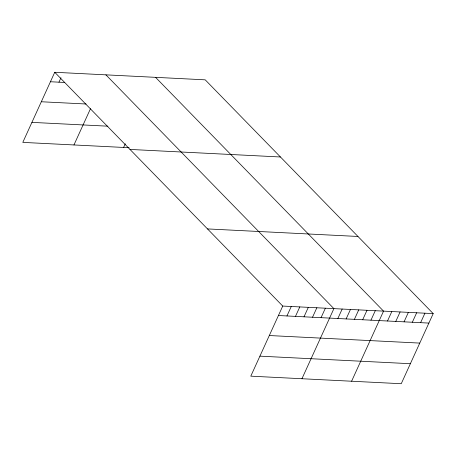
<?xml version="1.0" encoding="UTF-8"?>
<svg xmlns="http://www.w3.org/2000/svg" width="456" height="456" viewBox="0 0 456 456"><rect width="100%" height="100%" fill="white"/><g stroke="black" fill="none" stroke-linecap="round" stroke-linejoin="round"><path stroke-width="0.68" d="M433.2 313.614L282.737 306.062L250.789 376.166L401.251 383.718L433.2 313.614L205.211 79.834L54.748 72.282L22.8 142.386L129.128 147.721M58.961 82.177L60.973 77.759M73.957 144.951L90.482 108.699M123.61 147.442L125.269 143.805M286.949 315.957L291.264 306.489M295.477 316.384L299.791 306.916M304.004 316.812L308.313 307.35M312.531 317.239L316.84 307.777M321.052 317.667L325.367 308.205M301.946 378.736L333.895 308.632L105.906 74.847M337.856 318.51L342.171 309.048M346.132 318.926L350.447 309.464M354.409 319.342L358.718 309.875M362.685 319.759L366.994 310.291M370.956 320.175L375.271 310.707M351.599 381.227L383.547 311.123L155.559 77.343M387.509 321.001L391.824 311.539M395.785 321.417L400.1 311.955M404.062 321.833L408.371 312.371M412.338 322.25L416.647 312.782M420.609 322.666L424.924 313.198M50.434 81.744L64.644 82.462M41.314 101.756L86.076 104.002M31.92 122.373L107.901 126.187M129.983 149.431L280.446 156.984M207.503 228.918L357.966 236.47M278.422 315.529L428.885 323.082M269.302 335.536L419.765 343.089M259.909 356.153L410.371 363.706M54.748 72.282L282.737 306.062"/></g></svg>
